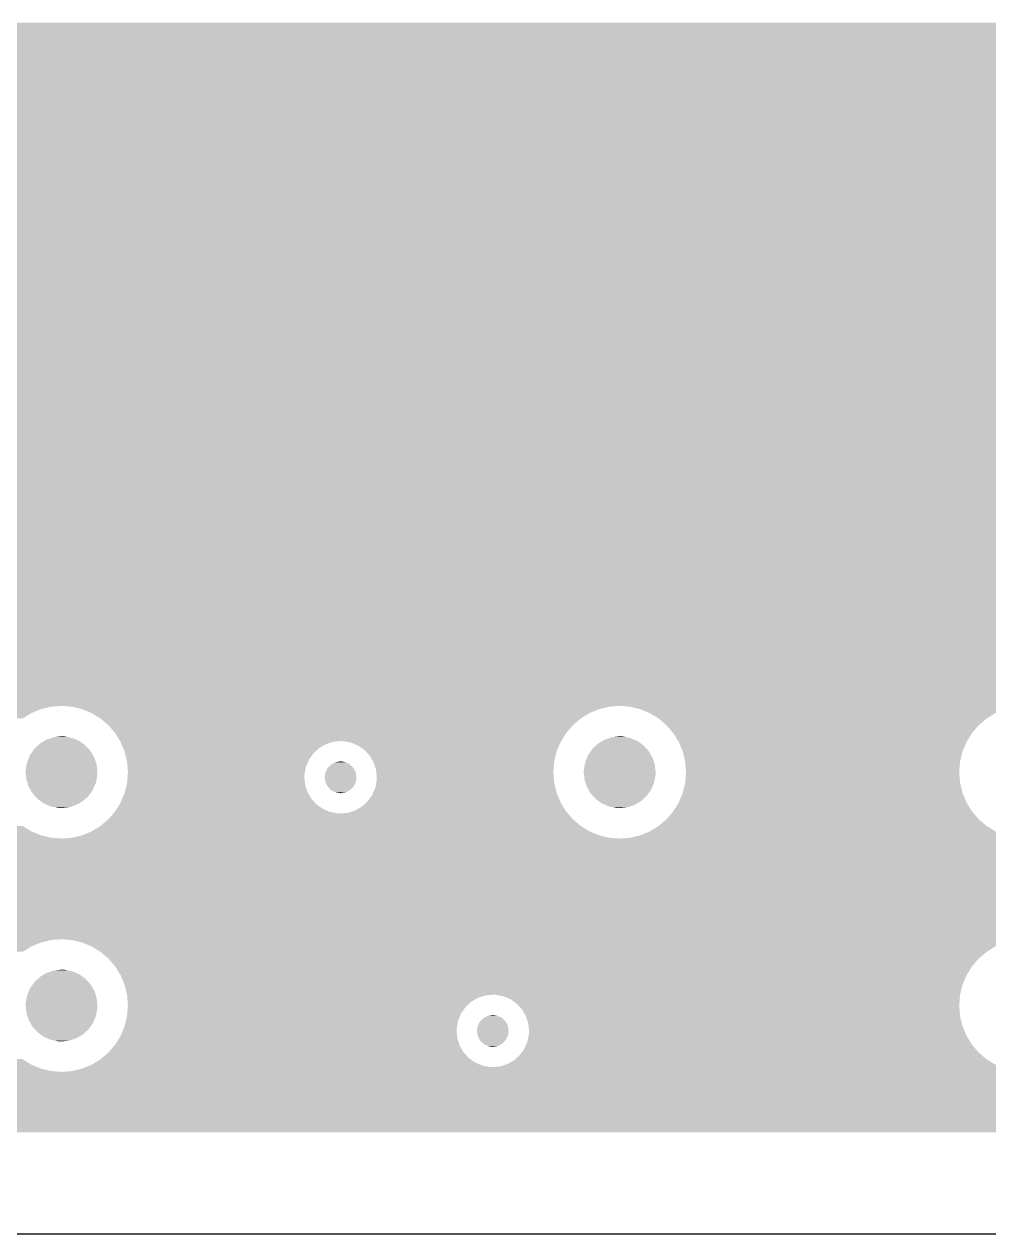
# Model space of a CAD drawing. Extents: x 295 to 953, y 10 to 290.
# Drawn here: x 627.8 to 651.95, y 70 to 100.29 of the extents above; entities that cross this region are included whole.
import ezdxf

# ---------------------------------------------------------------- set-up
doc = ezdxf.new("R2010")
doc.units = 0
doc.header["$LTSCALE"] = 5
doc.header["$MEASUREMENT"] = 0
doc.layers.add('FROMC1', color=7, linetype='CONTINUOUS')

msp = doc.modelspace()

# ---------------------------------------------------------------- linework, layer by layer
at = {"layer": 'FROMC1'}
msp.add_line((586.477, 70), (794.473, 70), dxfattribs=at)
msp.add_line((586.477, 70), (794.473, 70), dxfattribs=at)
for points in [[(583.018, 100.249), (583.018, 100.324), (697.05, 100.249), (696.873, 100.324)], [(583.018, 100.212), (583.018, 100.249), (697.238, 100.212), (697.05, 100.249)], [(583.018, 100.208), (583.018, 100.212), (697.318, 100.208), (697.238, 100.212)], [(583.018, 100.117), (583.018, 100.208), (710.526, 100.117), (710.526, 100.208)], [(583.018, 100.097), (583.018, 100.117), (662.837, 100.097), (663.028, 100.117)], [(583.018, 100.037), (583.018, 100.097), (662.655, 100.037), (662.837, 100.097)], [(583.018, 99.94), (583.018, 100.037), (662.489, 99.94), (662.655, 100.037)], [(583.018, 99.81), (583.018, 99.94), (662.348, 99.81), (662.489, 99.94)], [(583.018, 99.654), (583.018, 99.81), (662.237, 99.654), (662.348, 99.81)], [(583.018, 99.478), (583.018, 99.654), (662.161, 99.478), (662.237, 99.654)], [(583.018, 99.29), (583.018, 99.478), (662.124, 99.29), (662.161, 99.478)], [(583.018, 99.22), (583.018, 99.29), (662.121, 99.22), (662.124, 99.29)], [(606.002, 99.21), (605.878, 99.22), (662.121, 99.21), (662.121, 99.22)], [(606.147, 99.198), (606.002, 99.21), (662.122, 99.198), (662.121, 99.21)], [(606.399, 99.136), (606.147, 99.198), (662.129, 99.136), (662.122, 99.198)], [(606.638, 99.036), (606.399, 99.136), (662.139, 99.036), (662.129, 99.136)], [(606.665, 99.019), (606.638, 99.036), (662.141, 99.019), (662.139, 99.036)], [(606.859, 98.899), (606.665, 99.019), (662.181, 98.899), (662.141, 99.019)], [(606.931, 98.837), (606.859, 98.899), (662.201, 98.837), (662.181, 98.899)], [(607.056, 98.73), (606.931, 98.837), (662.264, 98.73), (662.201, 98.837)], [(607.105, 98.672), (607.056, 98.73), (662.298, 98.672), (662.264, 98.73)], [(607.224, 98.532), (607.105, 98.672), (662.426, 98.532), (662.298, 98.672)], [(607.225, 98.53), (607.224, 98.532), (662.427, 98.53), (662.426, 98.532)], [(607.293, 98.419), (607.225, 98.53), (662.583, 98.419), (662.427, 98.53)], [(607.339, 98.344), (607.293, 98.419), (662.76, 98.344), (662.583, 98.419)], [(607.359, 98.31), (607.339, 98.344), (662.929, 98.31), (662.76, 98.344)], [(607.361, 98.307), (607.359, 98.31), (662.948, 98.307), (662.929, 98.31)], [(607.362, 98.303), (607.361, 98.307), (663.028, 98.303), (662.948, 98.307)], [(607.458, 98.07), (607.362, 98.303), (710.526, 98.07), (710.526, 98.303)], [(607.518, 97.818), (607.458, 98.07), (710.526, 97.818), (710.526, 98.07)], [(607.517, 97.29), (607.539, 97.559), (710.526, 97.29), (710.526, 97.559)], [(607.539, 97.559), (607.518, 97.818), (710.526, 97.559), (710.526, 97.818)], [(607.455, 97.038), (607.517, 97.29), (710.526, 97.038), (710.526, 97.29)], [(607.354, 96.798), (607.455, 97.038), (710.526, 96.798), (710.526, 97.038)], [(607.218, 96.578), (607.354, 96.798), (710.526, 96.578), (710.526, 96.798)], [(606.961, 96.307), (607.048, 96.381), (710.526, 96.307), (710.526, 96.381)], [(607.048, 96.381), (607.218, 96.578), (710.526, 96.381), (710.526, 96.578)], [(606.442, 96), (606.629, 96.077), (670.603, 96), (670.687, 96.077)], [(606.629, 96.077), (606.715, 96.13), (670.687, 96.077), (670.744, 96.13)], [(606.715, 96.13), (606.851, 96.213), (670.744, 96.13), (670.886, 96.213)], [(606.851, 96.213), (606.867, 96.227), (670.886, 96.213), (670.91, 96.227)], [(606.867, 96.227), (606.938, 96.287), (670.91, 96.227), (671.092, 96.287)], [(606.938, 96.287), (606.961, 96.307), (671.092, 96.287), (671.283, 96.307)], [(583.018, 95.844), (583.018, 95.898), (670.492, 95.844), (670.53, 95.898)], [(583.018, 95.668), (583.018, 95.844), (670.416, 95.668), (670.492, 95.844)], [(605.878, 95.898), (606.136, 95.918), (670.53, 95.898), (670.545, 95.918)], [(606.136, 95.918), (606.389, 95.978), (670.545, 95.918), (670.587, 95.978)], [(606.389, 95.978), (606.442, 96), (670.587, 95.978), (670.603, 96)], [(583.018, 95.48), (583.018, 95.668), (670.379, 95.48), (670.416, 95.668)], [(583.018, 95.4), (583.018, 95.48), (670.376, 95.4), (670.379, 95.48)], [(583.018, 95.209), (583.018, 95.4), (670.396, 95.209), (670.376, 95.4)], [(583.018, 95.027), (583.018, 95.209), (670.456, 95.027), (670.396, 95.209)], [(583.018, 94.862), (583.018, 95.027), (670.553, 94.862), (670.456, 95.027)], [(583.018, 94.72), (583.018, 94.862), (670.682, 94.72), (670.553, 94.862)], [(583.018, 94.609), (583.018, 94.72), (670.838, 94.609), (670.682, 94.72)], [(583.018, 94.534), (583.018, 94.609), (671.015, 94.534), (670.838, 94.609)], [(583.018, 94.497), (583.018, 94.534), (671.203, 94.497), (671.015, 94.534)], [(583.018, 94.493), (583.018, 94.497), (671.283, 94.493), (671.203, 94.497)], [(583.018, 94.299), (583.018, 94.493), (710.526, 94.299), (710.526, 94.493)], [(583.018, 94.298), (583.018, 94.299), (710.525, 94.298), (710.526, 94.299)], [(583.018, 94.14), (583.018, 94.298), (710.388, 94.14), (710.525, 94.298)], [(605.897, 94.139), (605.878, 94.14), (710.386, 94.139), (710.388, 94.14)], [(606.147, 94.118), (605.897, 94.139), (710.375, 94.118), (710.386, 94.139)], [(606.399, 94.056), (606.147, 94.118), (710.339, 94.056), (710.375, 94.118)], [(606.638, 93.956), (606.399, 94.056), (710.281, 93.956), (710.339, 94.056)], [(606.639, 93.955), (606.638, 93.956), (710.28, 93.955), (710.281, 93.956)], [(606.859, 93.819), (606.639, 93.955), (710.233, 93.819), (710.28, 93.955)], [(606.934, 93.755), (606.859, 93.819), (710.211, 93.755), (710.233, 93.819)], [(607.056, 93.65), (606.934, 93.755), (710.196, 93.65), (710.211, 93.755)], [(607.145, 93.545), (607.056, 93.65), (710.181, 93.545), (710.196, 93.65)], [(607.187, 93.495), (607.145, 93.545), (710.18, 93.495), (710.181, 93.545)], [(607.224, 93.452), (607.187, 93.495), (710.184, 93.452), (710.18, 93.495)], [(607.326, 93.284), (607.224, 93.452), (710.2, 93.284), (710.184, 93.452)], [(607.359, 93.23), (607.326, 93.284), (710.216, 93.23), (710.2, 93.284)], [(607.421, 93.081), (607.359, 93.23), (710.26, 93.081), (710.216, 93.23)], [(607.458, 92.99), (607.421, 93.081), (710.307, 92.99), (710.26, 93.081)], [(607.481, 92.893), (607.458, 92.99), (710.358, 92.893), (710.307, 92.99)], [(607.518, 92.738), (607.481, 92.893), (710.481, 92.738), (710.358, 92.893)], [(607.519, 92.727), (607.518, 92.738), (710.49, 92.727), (710.481, 92.738)], [(607.522, 92.692), (607.519, 92.727), (710.525, 92.692), (710.49, 92.727)], [(607.522, 92.691), (607.522, 92.692), (710.526, 92.691), (710.525, 92.692)], [(607.539, 92.479), (607.522, 92.691), (710.526, 92.479), (710.526, 92.691)], [(607.517, 92.21), (607.539, 92.479), (710.526, 92.21), (710.526, 92.479)], [(607.455, 91.958), (607.517, 92.21), (710.526, 91.958), (710.526, 92.21)], [(607.354, 91.718), (607.433, 91.906), (710.338, 91.718), (710.525, 91.906)], [(607.433, 91.906), (607.455, 91.958), (710.526, 91.906), (710.526, 91.958)], [(607.433, 91.906), (607.433, 91.906), (710.525, 91.906), (710.526, 91.906)], [(607.048, 91.301), (607.215, 91.494), (659.756, 91.301), (659.949, 91.494)], [(607.215, 91.494), (607.218, 91.498), (659.949, 91.494), (659.953, 91.498)], [(607.218, 91.498), (607.245, 91.541), (659.953, 91.498), (660.001, 91.541)], [(607.245, 91.541), (607.304, 91.637), (660.001, 91.541), (660.148, 91.637)], [(607.304, 91.637), (607.341, 91.697), (660.148, 91.637), (660.313, 91.697)], [(607.341, 91.697), (607.353, 91.717), (660.313, 91.697), (660.488, 91.717)], [(607.354, 91.717), (607.354, 91.718), (710.337, 91.717), (710.338, 91.718)], [(606.851, 91.133), (607.048, 91.301), (659.588, 91.133), (659.756, 91.301)], [(606.223, 90.859), (606.389, 90.898), (659.314, 90.859), (659.353, 90.898)], [(606.389, 90.898), (606.629, 90.997), (659.353, 90.898), (659.452, 90.997)], [(606.629, 90.997), (606.851, 91.133), (659.452, 90.997), (659.588, 91.133)], [(583.018, 90.721), (583.018, 90.818), (659.205, 90.721), (659.281, 90.818)], [(583.018, 90.562), (583.018, 90.721), (659.13, 90.562), (659.205, 90.721)], [(583.018, 90.39), (583.018, 90.562), (659.094, 90.39), (659.13, 90.562)], [(605.878, 90.818), (606.136, 90.838), (659.281, 90.818), (659.297, 90.838)], [(606.136, 90.838), (606.223, 90.859), (659.297, 90.838), (659.314, 90.859)], [(583.018, 90.32), (583.018, 90.39), (659.091, 90.32), (659.094, 90.39)], [(583.018, 89.05), (583.018, 90.32), (659.091, 89.05), (659.091, 90.32)], [(599.551, 89.04), (599.502, 89.05), (659.091, 89.04), (659.091, 89.05)], [(600.374, 88.695), (599.551, 89.04), (659.091, 88.695), (659.091, 89.04)], [(600.397, 88.682), (600.374, 88.695), (659.091, 88.682), (659.091, 88.695)], [(600.442, 88.627), (600.397, 88.682), (659.091, 88.627), (659.091, 88.682)], [(600.684, 88.052), (600.442, 88.627), (659.091, 88.052), (659.091, 88.627)], [(604.052, 88.048), (603.973, 88.052), (659.091, 88.048), (659.091, 88.052)], [(604.241, 88.011), (604.052, 88.048), (659.091, 88.011), (659.091, 88.048)], [(604.417, 87.936), (604.241, 88.011), (659.091, 87.936), (659.091, 88.011)], [(604.573, 87.825), (604.417, 87.936), (659.091, 87.825), (659.091, 87.936)], [(604.702, 87.683), (604.573, 87.825), (659.091, 87.683), (659.091, 87.825)], [(604.799, 87.518), (604.702, 87.683), (659.091, 87.518), (659.091, 87.683)], [(604.859, 87.336), (604.799, 87.518), (659.091, 87.336), (659.091, 87.518)], [(604.879, 87.145), (604.859, 87.336), (659.091, 87.145), (659.091, 87.336)], [(604.839, 86.877), (604.876, 87.065), (659.091, 86.877), (659.091, 87.065)], [(604.876, 87.065), (604.879, 87.145), (659.091, 87.065), (659.091, 87.145)], [(604.652, 86.545), (604.763, 86.701), (659.091, 86.545), (659.091, 86.701)], [(604.763, 86.701), (604.839, 86.877), (659.091, 86.701), (659.091, 86.877)], [(604.163, 86.258), (604.345, 86.318), (659.091, 86.258), (659.091, 86.318)], [(604.345, 86.318), (604.511, 86.415), (659.091, 86.318), (659.091, 86.415)], [(604.511, 86.415), (604.652, 86.545), (659.091, 86.415), (659.091, 86.545)], [(600.798, 83.97), (600.798, 86.238), (659.091, 83.97), (659.091, 86.238)], [(603.973, 86.238), (604.163, 86.258), (659.091, 86.238), (659.091, 86.258)], [(600.798, 83.795), (600.798, 83.97), (659.111, 83.795), (659.091, 83.97)], [(600.798, 83.63), (600.798, 83.795), (659.17, 83.63), (659.111, 83.795)], [(600.798, 83.607), (600.798, 83.63), (659.186, 83.607), (659.17, 83.63)], [(606.592, 83.603), (606.513, 83.607), (659.188, 83.603), (659.186, 83.607)], [(606.781, 83.566), (606.592, 83.603), (659.212, 83.566), (659.188, 83.603)], [(606.957, 83.491), (606.781, 83.566), (659.262, 83.491), (659.212, 83.566)], [(606.967, 83.483), (606.957, 83.491), (659.266, 83.483), (659.262, 83.491)], [(607.04, 83.431), (606.967, 83.483), (659.314, 83.431), (659.266, 83.483)], [(607.113, 83.38), (607.04, 83.431), (659.365, 83.38), (659.314, 83.431)], [(607.242, 83.238), (607.113, 83.38), (659.507, 83.238), (659.365, 83.38)], [(607.254, 83.218), (607.242, 83.238), (659.527, 83.218), (659.507, 83.238)], [(618.826, 83.198), (618.578, 83.218), (628.479, 83.198), (628.738, 83.218)], [(618.847, 83.196), (618.826, 83.198), (628.472, 83.196), (628.479, 83.198)], [(619.086, 83.137), (618.847, 83.196), (628.226, 83.137), (628.472, 83.196)], [(619.099, 83.134), (619.086, 83.137), (628.218, 83.134), (628.226, 83.137)], [(619.327, 83.039), (619.099, 83.134), (627.986, 83.039), (628.218, 83.134)], [(619.338, 83.034), (619.327, 83.039), (627.978, 83.034), (627.986, 83.039)], [(619.549, 82.903), (619.338, 83.034), (627.765, 82.903), (627.978, 83.034)], [(628.986, 83.198), (628.738, 83.218), (642.449, 83.198), (642.708, 83.218)], [(629.007, 83.196), (628.986, 83.198), (642.442, 83.196), (642.449, 83.198)], [(629.246, 83.137), (629.007, 83.196), (642.196, 83.137), (642.442, 83.196)], [(629.259, 83.134), (629.246, 83.137), (642.188, 83.134), (642.196, 83.137)], [(629.487, 83.039), (629.259, 83.134), (641.956, 83.039), (642.188, 83.134)], [(629.498, 83.034), (629.487, 83.039), (641.948, 83.034), (641.956, 83.039)], [(629.709, 82.903), (629.498, 83.034), (641.735, 82.903), (641.948, 83.034)], [(642.956, 83.198), (642.708, 83.218), (652.609, 83.198), (652.868, 83.218)], [(642.977, 83.196), (642.956, 83.198), (652.602, 83.196), (652.609, 83.198)], [(643.216, 83.137), (642.977, 83.196), (652.356, 83.137), (652.602, 83.196)], [(643.229, 83.134), (643.216, 83.137), (652.348, 83.134), (652.356, 83.137)], [(643.457, 83.039), (643.229, 83.134), (652.116, 83.039), (652.348, 83.134)], [(643.468, 83.034), (643.457, 83.039), (652.108, 83.034), (652.116, 83.039)], [(643.679, 82.903), (643.468, 83.034), (651.895, 82.903), (652.108, 83.034)], [(629.719, 82.897), (629.709, 82.903), (641.727, 82.897), (641.735, 82.903)], [(629.907, 82.735), (629.719, 82.897), (641.537, 82.735), (641.727, 82.897)], [(629.916, 82.728), (629.907, 82.735), (641.53, 82.728), (641.537, 82.735)], [(630.077, 82.538), (629.916, 82.728), (641.367, 82.538), (641.53, 82.728)], [(643.689, 82.897), (643.679, 82.903), (651.887, 82.897), (651.895, 82.903)], [(643.877, 82.735), (643.689, 82.897), (651.697, 82.735), (651.887, 82.897)], [(643.886, 82.728), (643.877, 82.735), (651.69, 82.728), (651.697, 82.735)], [(644.047, 82.538), (643.886, 82.728), (651.527, 82.538), (651.69, 82.728)], [(628.366, 82.376), (628.492, 82.417), (629.096, 82.376), (628.999, 82.417)], [(628.492, 82.417), (628.548, 82.436), (628.999, 82.417), (628.902, 82.436)], [(628.548, 82.436), (628.709, 82.453), (628.902, 82.436), (628.811, 82.453)], [(628.709, 82.453), (628.738, 82.456), (628.811, 82.453), (628.738, 82.456)], [(630.084, 82.53), (630.077, 82.538), (641.362, 82.53), (641.367, 82.538)], [(630.202, 82.337), (630.084, 82.53), (641.243, 82.337), (641.362, 82.53)], [(642.336, 82.376), (642.462, 82.417), (643.066, 82.376), (642.969, 82.417)], [(642.462, 82.417), (642.518, 82.436), (642.969, 82.417), (642.872, 82.436)], [(642.518, 82.436), (642.679, 82.453), (642.872, 82.436), (642.781, 82.453)], [(642.679, 82.453), (642.708, 82.456), (642.781, 82.453), (642.708, 82.456)], [(644.054, 82.53), (644.047, 82.538), (651.522, 82.53), (651.527, 82.538)], [(644.183, 82.318), (644.054, 82.53), (651.391, 82.318), (651.522, 82.53)], [(627.952, 81.994), (628.021, 82.093), (629.518, 81.994), (629.46, 82.093)], [(628.021, 82.093), (628.062, 82.15), (629.46, 82.093), (629.407, 82.15)], [(628.062, 82.15), (628.152, 82.233), (629.407, 82.15), (629.33, 82.233)], [(628.152, 82.233), (628.202, 82.279), (629.33, 82.233), (629.265, 82.279)], [(628.202, 82.279), (628.31, 82.343), (629.265, 82.279), (629.174, 82.343)], [(628.31, 82.343), (628.366, 82.376), (629.174, 82.343), (629.096, 82.376)], [(630.214, 82.317), (630.202, 82.337), (635.532, 82.317), (635.723, 82.337)], [(630.219, 82.308), (630.214, 82.317), (635.507, 82.308), (635.532, 82.317)], [(630.24, 82.257), (630.219, 82.308), (635.35, 82.257), (635.507, 82.308)], [(630.28, 82.16), (630.24, 82.257), (635.184, 82.16), (635.35, 82.257)], [(630.318, 82.068), (630.28, 82.16), (635.084, 82.068), (635.184, 82.16)], [(635.802, 82.333), (635.723, 82.337), (641.24, 82.333), (641.243, 82.337)], [(635.882, 82.318), (635.802, 82.333), (641.231, 82.318), (641.24, 82.333)], [(635.991, 82.296), (635.882, 82.318), (641.222, 82.296), (641.231, 82.318)], [(636.167, 82.221), (635.991, 82.296), (641.19, 82.221), (641.222, 82.296)], [(636.323, 82.11), (636.167, 82.221), (641.143, 82.11), (641.19, 82.221)], [(636.352, 82.078), (636.323, 82.11), (641.13, 82.078), (641.143, 82.11)], [(636.452, 81.968), (636.352, 82.078), (641.103, 81.968), (641.13, 82.078)], [(641.922, 81.994), (641.991, 82.093), (643.488, 81.994), (643.43, 82.093)], [(641.991, 82.093), (642.032, 82.15), (643.43, 82.093), (643.377, 82.15)], [(642.032, 82.15), (642.122, 82.233), (643.377, 82.15), (643.3, 82.233)], [(642.122, 82.233), (642.172, 82.279), (643.3, 82.233), (643.235, 82.279)], [(642.172, 82.279), (642.28, 82.343), (643.235, 82.279), (643.144, 82.343)], [(642.28, 82.343), (642.336, 82.376), (643.144, 82.343), (643.066, 82.376)], [(644.189, 82.308), (644.183, 82.318), (651.387, 82.308), (651.391, 82.318)], [(644.284, 82.078), (644.189, 82.308), (651.29, 82.078), (651.387, 82.308)], [(644.288, 82.068), (644.284, 82.078), (651.288, 82.068), (651.29, 82.078)], [(627.864, 81.747), (627.877, 81.818), (629.616, 81.747), (629.593, 81.818)], [(627.877, 81.818), (627.924, 81.928), (629.593, 81.818), (629.557, 81.928)], [(627.924, 81.928), (627.952, 81.994), (629.557, 81.928), (629.518, 81.994)], [(630.327, 82.03), (630.318, 82.068), (635.043, 82.03), (635.084, 82.068)], [(630.364, 81.874), (630.327, 82.03), (634.932, 81.874), (635.043, 82.03)], [(630.378, 81.816), (630.364, 81.874), (634.907, 81.816), (634.932, 81.874)], [(630.388, 81.698), (630.378, 81.816), (634.856, 81.698), (634.907, 81.816)], [(635.497, 81.756), (635.597, 81.809), (635.952, 81.756), (635.844, 81.809)], [(635.597, 81.809), (635.617, 81.812), (635.844, 81.809), (635.838, 81.812)], [(635.617, 81.812), (635.723, 81.829), (635.838, 81.812), (635.723, 81.829)], [(636.535, 81.826), (636.452, 81.968), (641.068, 81.826), (641.103, 81.968)], [(636.549, 81.803), (636.535, 81.826), (641.066, 81.803), (641.068, 81.826)], [(636.609, 81.621), (636.549, 81.803), (641.052, 81.621), (641.066, 81.803)], [(641.834, 81.747), (641.847, 81.818), (643.586, 81.747), (643.563, 81.818)], [(641.847, 81.818), (641.894, 81.928), (643.563, 81.818), (643.527, 81.928)], [(641.894, 81.928), (641.922, 81.994), (643.527, 81.928), (643.488, 81.994)], [(644.346, 81.826), (644.288, 82.068), (651.228, 81.826), (651.288, 82.068)], [(644.348, 81.816), (644.346, 81.826), (651.227, 81.816), (651.228, 81.826)], [(644.369, 81.557), (644.348, 81.816), (651.206, 81.557), (651.227, 81.816)], [(627.838, 81.557), (627.841, 81.631), (629.637, 81.557), (629.629, 81.631)], [(627.846, 81.483), (627.838, 81.557), (629.634, 81.483), (629.637, 81.557)], [(627.841, 81.631), (627.864, 81.747), (629.629, 81.631), (629.616, 81.747)], [(627.859, 81.367), (627.846, 81.483), (629.612, 81.367), (629.634, 81.483)], [(630.399, 81.557), (630.388, 81.698), (634.829, 81.557), (634.856, 81.698)], [(630.388, 81.43), (630.395, 81.51), (634.816, 81.43), (634.819, 81.51)], [(630.395, 81.51), (630.399, 81.557), (634.819, 81.51), (634.829, 81.557)], [(635.324, 81.43), (635.341, 81.545), (636.121, 81.43), (636.103, 81.545)], [(635.341, 81.545), (635.346, 81.555), (636.103, 81.545), (636.101, 81.555)], [(635.346, 81.555), (635.396, 81.659), (636.101, 81.555), (636.047, 81.659)], [(635.396, 81.659), (635.405, 81.668), (636.047, 81.659), (636.043, 81.668)], [(635.405, 81.668), (635.485, 81.75), (636.043, 81.668), (635.958, 81.75)], [(635.485, 81.75), (635.497, 81.756), (635.958, 81.75), (635.952, 81.756)], [(636.616, 81.557), (636.609, 81.621), (641.046, 81.557), (641.052, 81.621)], [(636.629, 81.43), (636.616, 81.557), (641.056, 81.43), (641.046, 81.557)], [(641.808, 81.557), (641.811, 81.631), (643.607, 81.557), (643.599, 81.631)], [(641.816, 81.483), (641.808, 81.557), (643.604, 81.483), (643.607, 81.557)], [(641.811, 81.631), (641.834, 81.747), (643.599, 81.631), (643.586, 81.747)], [(641.829, 81.367), (641.816, 81.483), (643.582, 81.367), (643.604, 81.483)], [(644.348, 81.298), (644.369, 81.557), (651.227, 81.298), (651.206, 81.557)], [(627.882, 81.296), (627.859, 81.367), (629.598, 81.296), (629.612, 81.367)], [(627.919, 81.186), (627.882, 81.296), (629.551, 81.186), (629.598, 81.296)], [(627.957, 81.12), (627.919, 81.186), (629.523, 81.12), (629.551, 81.186)], [(630.32, 81.057), (630.365, 81.239), (634.896, 81.057), (634.836, 81.239)], [(630.365, 81.239), (630.377, 81.288), (634.836, 81.239), (634.831, 81.288)], [(630.377, 81.288), (630.388, 81.43), (634.831, 81.288), (634.816, 81.43)], [(635.342, 81.315), (635.324, 81.43), (636.104, 81.315), (636.121, 81.43)], [(635.344, 81.305), (635.342, 81.315), (636.099, 81.305), (636.104, 81.315)], [(635.398, 81.201), (635.344, 81.305), (636.049, 81.201), (636.099, 81.305)], [(635.402, 81.192), (635.398, 81.201), (636.04, 81.192), (636.049, 81.201)], [(635.487, 81.11), (635.402, 81.192), (635.96, 81.11), (636.04, 81.192)], [(636.589, 81.162), (636.616, 81.298), (641.099, 81.162), (641.067, 81.298)], [(636.616, 81.298), (636.626, 81.35), (641.067, 81.298), (641.063, 81.35)], [(636.626, 81.35), (636.629, 81.43), (641.063, 81.35), (641.056, 81.43)], [(641.852, 81.296), (641.829, 81.367), (643.568, 81.296), (643.582, 81.367)], [(641.889, 81.186), (641.852, 81.296), (643.521, 81.186), (643.568, 81.296)], [(641.927, 81.12), (641.889, 81.186), (643.493, 81.12), (643.521, 81.186)], [(644.287, 81.046), (644.347, 81.288), (651.287, 81.046), (651.229, 81.288)], [(644.347, 81.288), (644.348, 81.298), (651.229, 81.288), (651.227, 81.298)], [(628.015, 81.021), (627.957, 81.12), (629.454, 81.021), (629.523, 81.12)], [(628.068, 80.964), (628.015, 81.021), (629.414, 80.964), (629.454, 81.021)], [(628.145, 80.881), (628.068, 80.964), (629.323, 80.881), (629.414, 80.964)], [(628.21, 80.835), (628.145, 80.881), (629.273, 80.835), (629.323, 80.881)], [(630.214, 80.796), (630.254, 80.892), (635.08, 80.796), (634.993, 80.892)], [(630.254, 80.892), (630.315, 81.036), (634.993, 80.892), (634.909, 81.036)], [(630.315, 81.036), (630.32, 81.057), (634.909, 81.036), (634.896, 81.057)], [(635.493, 81.104), (635.487, 81.11), (635.948, 81.104), (635.96, 81.11)], [(635.601, 81.051), (635.493, 81.104), (635.848, 81.051), (635.948, 81.104)], [(635.608, 81.048), (635.601, 81.051), (635.828, 81.048), (635.848, 81.051)], [(635.723, 81.031), (635.608, 81.048), (635.723, 81.031), (635.828, 81.048)], [(636.402, 80.83), (636.513, 80.986), (641.216, 80.83), (641.152, 80.986)], [(636.513, 80.986), (636.539, 81.046), (641.152, 80.986), (641.127, 81.046)], [(636.539, 81.046), (636.589, 81.162), (641.127, 81.046), (641.099, 81.162)], [(641.985, 81.021), (641.927, 81.12), (643.424, 81.021), (643.493, 81.12)], [(642.038, 80.964), (641.985, 81.021), (643.384, 80.964), (643.424, 81.021)], [(642.115, 80.881), (642.038, 80.964), (643.293, 80.881), (643.384, 80.964)], [(642.18, 80.835), (642.115, 80.881), (643.243, 80.835), (643.293, 80.881)], [(644.188, 80.806), (644.285, 81.036), (651.386, 80.806), (651.291, 81.036)], [(644.285, 81.036), (644.287, 81.046), (651.291, 81.036), (651.287, 81.046)], [(628.301, 80.771), (628.21, 80.835), (629.165, 80.771), (629.273, 80.835)], [(628.379, 80.738), (628.301, 80.771), (629.109, 80.738), (629.165, 80.771)], [(628.476, 80.697), (628.379, 80.738), (628.983, 80.697), (629.109, 80.738)], [(628.573, 80.678), (628.476, 80.697), (628.927, 80.678), (628.983, 80.697)], [(628.664, 80.661), (628.573, 80.678), (628.766, 80.661), (628.927, 80.678)], [(628.738, 80.658), (628.664, 80.661), (628.738, 80.658), (628.766, 80.661)], [(630.036, 80.527), (630.068, 80.564), (635.643, 80.527), (635.455, 80.564)], [(630.068, 80.564), (630.078, 80.576), (635.455, 80.564), (635.427, 80.576)], [(630.078, 80.576), (630.117, 80.639), (635.427, 80.576), (635.278, 80.639)], [(630.117, 80.639), (630.186, 80.75), (635.278, 80.639), (635.122, 80.75)], [(630.186, 80.75), (630.214, 80.796), (635.122, 80.75), (635.08, 80.796)], [(635.913, 80.543), (636.036, 80.584), (641.396, 80.543), (641.361, 80.584)], [(636.036, 80.584), (636.095, 80.603), (641.361, 80.584), (641.349, 80.603)], [(636.095, 80.603), (636.261, 80.7), (641.349, 80.603), (641.29, 80.7)], [(636.261, 80.7), (636.376, 80.806), (641.29, 80.7), (641.226, 80.806)], [(636.376, 80.806), (636.402, 80.83), (641.226, 80.806), (641.216, 80.83)], [(642.271, 80.771), (642.18, 80.835), (643.135, 80.771), (643.243, 80.835)], [(642.349, 80.738), (642.271, 80.771), (643.079, 80.738), (643.135, 80.771)], [(642.446, 80.697), (642.349, 80.738), (642.953, 80.697), (643.079, 80.738)], [(642.543, 80.678), (642.446, 80.697), (642.897, 80.678), (642.953, 80.697)], [(642.634, 80.661), (642.543, 80.678), (642.736, 80.661), (642.897, 80.678)], [(642.708, 80.658), (642.634, 80.661), (642.708, 80.658), (642.736, 80.661)], [(643.885, 80.386), (644.048, 80.576), (651.689, 80.386), (651.528, 80.576)], [(644.048, 80.576), (644.053, 80.584), (651.528, 80.576), (651.521, 80.584)], [(644.053, 80.584), (644.184, 80.796), (651.521, 80.584), (651.392, 80.796)], [(644.184, 80.796), (644.188, 80.806), (651.392, 80.796), (651.386, 80.806)], [(629.718, 80.217), (629.908, 80.379), (641.726, 80.217), (641.538, 80.379)], [(629.908, 80.379), (629.915, 80.386), (641.538, 80.379), (641.529, 80.386)], [(629.915, 80.386), (630.033, 80.523), (641.529, 80.386), (641.413, 80.523)], [(630.033, 80.523), (630.036, 80.527), (635.723, 80.523), (635.643, 80.527)], [(635.723, 80.523), (635.913, 80.543), (641.413, 80.523), (641.396, 80.543)], [(643.688, 80.217), (643.878, 80.379), (651.886, 80.217), (651.698, 80.379)], [(643.878, 80.379), (643.885, 80.386), (651.698, 80.379), (651.689, 80.386)], [(618.843, 79.918), (619.089, 79.976), (628.468, 79.918), (628.229, 79.976)], [(619.089, 79.976), (619.097, 79.98), (628.229, 79.976), (628.216, 79.98)], [(619.097, 79.98), (619.329, 80.075), (628.216, 79.98), (627.988, 80.075)], [(619.329, 80.075), (619.337, 80.08), (627.988, 80.075), (627.977, 80.08)], [(619.337, 80.08), (619.551, 80.211), (627.977, 80.08), (627.766, 80.211)], [(629.003, 79.918), (629.249, 79.976), (642.438, 79.918), (642.199, 79.976)], [(629.249, 79.976), (629.257, 79.98), (642.199, 79.976), (642.186, 79.98)], [(629.257, 79.98), (629.489, 80.075), (642.186, 79.98), (641.958, 80.075)], [(629.489, 80.075), (629.497, 80.08), (641.958, 80.075), (641.947, 80.08)], [(629.497, 80.08), (629.711, 80.211), (641.947, 80.08), (641.736, 80.211)], [(629.711, 80.211), (629.718, 80.217), (641.736, 80.211), (641.726, 80.217)], [(642.973, 79.918), (643.219, 79.976), (652.598, 79.918), (652.359, 79.976)], [(643.219, 79.976), (643.227, 79.98), (652.359, 79.976), (652.346, 79.98)], [(643.227, 79.98), (643.459, 80.075), (652.346, 79.98), (652.118, 80.075)], [(643.459, 80.075), (643.467, 80.08), (652.118, 80.075), (652.107, 80.08)], [(643.467, 80.08), (643.681, 80.211), (652.107, 80.08), (651.896, 80.211)], [(643.681, 80.211), (643.688, 80.217), (651.896, 80.211), (651.886, 80.217)], [(614.361, 79.787), (614.325, 79.896), (662.201, 79.787), (662.165, 79.896)], [(614.384, 79.716), (614.361, 79.787), (662.243, 79.716), (662.201, 79.787)], [(614.394, 79.622), (614.384, 79.716), (662.298, 79.622), (662.243, 79.716)], [(618.578, 79.896), (618.836, 79.916), (628.738, 79.896), (628.489, 79.916)], [(618.836, 79.916), (618.843, 79.918), (628.489, 79.916), (628.468, 79.918)], [(628.738, 79.896), (628.996, 79.916), (642.708, 79.896), (642.459, 79.916)], [(628.996, 79.916), (629.003, 79.918), (642.459, 79.916), (642.438, 79.918)], [(642.708, 79.896), (642.966, 79.916), (652.868, 79.896), (652.619, 79.916)], [(642.966, 79.916), (642.973, 79.918), (652.619, 79.916), (652.598, 79.918)], [(614.371, 79.294), (614.386, 79.369), (662.76, 79.294), (662.583, 79.369)], [(614.386, 79.369), (614.401, 79.445), (662.583, 79.369), (662.477, 79.445)], [(614.404, 79.525), (614.394, 79.622), (662.386, 79.525), (662.298, 79.622)], [(614.401, 79.445), (614.402, 79.48), (662.477, 79.445), (662.427, 79.48)], [(614.402, 79.48), (614.404, 79.525), (662.427, 79.48), (662.386, 79.525)], [(614.223, 78.989), (614.288, 79.081), (686.614, 78.989), (686.536, 79.081)], [(614.288, 79.081), (614.334, 79.187), (686.536, 79.081), (686.446, 79.187)], [(614.334, 79.187), (614.362, 79.253), (686.446, 79.187), (686.406, 79.253)], [(614.362, 79.253), (614.364, 79.257), (663.028, 79.253), (662.948, 79.257)], [(614.364, 79.257), (614.371, 79.294), (662.946, 79.257), (662.76, 79.294)], [(614.364, 79.257), (614.364, 79.257), (662.948, 79.257), (662.946, 79.257)], [(613.87, 78.698), (614.036, 78.795), (687.007, 78.698), (686.851, 78.795)], [(614.036, 78.795), (614.063, 78.82), (686.851, 78.795), (686.811, 78.82)], [(614.063, 78.82), (614.177, 78.925), (686.811, 78.82), (686.689, 78.925)], [(614.177, 78.925), (614.223, 78.989), (686.689, 78.925), (686.614, 78.989)], [(600.798, 78.583), (600.798, 78.618), (687.271, 78.583), (687.187, 78.618)], [(600.798, 78.527), (600.798, 78.583), (687.499, 78.527), (687.271, 78.583)], [(600.798, 78.507), (600.798, 78.527), (662.837, 78.507), (663.028, 78.527)], [(600.798, 78.447), (600.798, 78.507), (662.655, 78.447), (662.837, 78.507)], [(600.798, 78.35), (600.798, 78.447), (662.489, 78.35), (662.655, 78.447)], [(613.498, 78.618), (613.688, 78.638), (687.187, 78.618), (687.138, 78.638)], [(613.688, 78.638), (613.824, 78.683), (687.138, 78.638), (687.032, 78.683)], [(613.824, 78.683), (613.87, 78.698), (687.032, 78.683), (687.007, 78.698)], [(600.798, 78.22), (600.798, 78.35), (662.348, 78.22), (662.489, 78.35)], [(600.798, 78.064), (600.798, 78.22), (662.237, 78.064), (662.348, 78.22)], [(600.798, 77.888), (600.798, 78.064), (662.161, 77.888), (662.237, 78.064)], [(600.798, 77.7), (600.798, 77.888), (662.124, 77.7), (662.161, 77.888)], [(600.798, 77.62), (600.798, 77.7), (662.121, 77.62), (662.124, 77.7)], [(600.798, 77.429), (600.798, 77.62), (662.141, 77.429), (662.121, 77.62)], [(600.798, 77.376), (600.798, 77.429), (662.159, 77.376), (662.141, 77.429)], [(600.798, 77.356), (600.798, 77.376), (628.479, 77.356), (628.738, 77.376)], [(600.798, 77.295), (600.798, 77.356), (628.226, 77.295), (628.479, 77.356)], [(600.798, 77.197), (600.798, 77.295), (627.986, 77.197), (628.226, 77.295)], [(628.986, 77.356), (628.738, 77.376), (652.609, 77.356), (652.868, 77.376)], [(629.007, 77.354), (628.986, 77.356), (652.602, 77.354), (652.609, 77.356)], [(629.246, 77.295), (629.007, 77.354), (652.356, 77.295), (652.602, 77.354)], [(629.259, 77.292), (629.246, 77.295), (652.348, 77.292), (652.356, 77.295)], [(629.487, 77.197), (629.259, 77.292), (652.116, 77.197), (652.348, 77.292)], [(600.798, 77.061), (600.798, 77.197), (627.765, 77.061), (627.986, 77.197)], [(629.498, 77.192), (629.487, 77.197), (652.108, 77.192), (652.116, 77.197)], [(629.709, 77.061), (629.498, 77.192), (651.895, 77.061), (652.108, 77.192)], [(629.719, 77.055), (629.709, 77.061), (651.887, 77.055), (651.895, 77.061)], [(629.907, 76.893), (629.719, 77.055), (651.697, 76.893), (651.887, 77.055)], [(629.916, 76.886), (629.907, 76.893), (651.69, 76.886), (651.697, 76.893)], [(630.077, 76.696), (629.916, 76.886), (651.527, 76.696), (651.69, 76.886)], [(630.084, 76.688), (630.077, 76.696), (651.522, 76.688), (651.527, 76.696)], [(630.213, 76.476), (630.084, 76.688), (651.391, 76.476), (651.522, 76.688)], [(628.062, 76.308), (628.152, 76.391), (629.407, 76.308), (629.33, 76.391)], [(628.152, 76.391), (628.202, 76.437), (629.33, 76.391), (629.265, 76.437)], [(628.202, 76.437), (628.31, 76.501), (629.265, 76.437), (629.174, 76.501)], [(628.31, 76.501), (628.366, 76.534), (629.174, 76.501), (629.096, 76.534)], [(628.366, 76.534), (628.492, 76.575), (629.096, 76.534), (628.999, 76.575)], [(628.492, 76.575), (628.548, 76.594), (628.999, 76.575), (628.902, 76.594)], [(628.548, 76.594), (628.709, 76.611), (628.902, 76.594), (628.811, 76.611)], [(628.709, 76.611), (628.738, 76.614), (628.811, 76.611), (628.738, 76.614)], [(630.219, 76.466), (630.213, 76.476), (651.387, 76.466), (651.391, 76.476)], [(630.314, 76.236), (630.219, 76.466), (651.29, 76.236), (651.387, 76.466)], [(627.877, 75.976), (627.924, 76.086), (629.593, 75.976), (629.557, 76.086)], [(627.924, 76.086), (627.952, 76.152), (629.557, 76.086), (629.518, 76.152)], [(627.952, 76.152), (628.021, 76.251), (629.518, 76.152), (629.46, 76.251)], [(628.021, 76.251), (628.062, 76.308), (629.46, 76.251), (629.407, 76.308)], [(630.318, 76.226), (630.314, 76.236), (651.288, 76.226), (651.29, 76.236)], [(630.375, 75.987), (630.318, 76.226), (651.229, 75.987), (651.288, 76.226)], [(627.838, 75.715), (627.841, 75.789), (629.637, 75.715), (629.629, 75.789)], [(627.841, 75.789), (627.864, 75.905), (629.629, 75.789), (629.616, 75.905)], [(627.864, 75.905), (627.877, 75.976), (629.616, 75.905), (629.593, 75.976)], [(630.378, 75.974), (630.375, 75.987), (639.411, 75.974), (639.533, 75.987)], [(630.379, 75.967), (630.378, 75.974), (639.342, 75.967), (639.411, 75.974)], [(630.384, 75.907), (630.379, 75.967), (639.16, 75.907), (639.342, 75.967)], [(630.391, 75.81), (630.384, 75.907), (638.994, 75.81), (639.16, 75.907)], [(630.399, 75.715), (630.391, 75.81), (638.891, 75.715), (638.994, 75.81)], [(639.593, 75.984), (639.533, 75.987), (651.228, 75.984), (651.229, 75.987)], [(639.612, 75.983), (639.593, 75.984), (651.228, 75.983), (651.228, 75.984)], [(639.801, 75.946), (639.612, 75.983), (651.225, 75.946), (651.228, 75.983)], [(639.977, 75.871), (639.801, 75.946), (651.219, 75.871), (651.225, 75.946)], [(640.133, 75.76), (639.977, 75.871), (651.21, 75.76), (651.219, 75.871)], [(640.174, 75.715), (640.133, 75.76), (651.206, 75.715), (651.21, 75.76)], [(627.846, 75.641), (627.838, 75.715), (629.634, 75.641), (629.637, 75.715)], [(627.859, 75.525), (627.846, 75.641), (629.612, 75.525), (629.634, 75.641)], [(627.882, 75.454), (627.859, 75.525), (629.598, 75.454), (629.612, 75.525)], [(627.919, 75.344), (627.882, 75.454), (629.551, 75.344), (629.598, 75.454)], [(630.353, 75.348), (630.377, 75.446), (638.666, 75.348), (638.708, 75.446)], [(630.377, 75.446), (630.383, 75.524), (638.708, 75.446), (638.742, 75.524)], [(630.383, 75.524), (630.396, 75.68), (638.742, 75.524), (638.853, 75.68)], [(630.396, 75.68), (630.399, 75.715), (638.853, 75.68), (638.891, 75.715)], [(639.307, 75.406), (639.407, 75.459), (639.762, 75.406), (639.654, 75.459)], [(639.407, 75.459), (639.427, 75.462), (639.654, 75.459), (639.648, 75.462)], [(639.427, 75.462), (639.533, 75.479), (639.648, 75.462), (639.533, 75.479)], [(640.262, 75.618), (640.174, 75.715), (651.214, 75.618), (651.206, 75.715)], [(640.357, 75.456), (640.262, 75.618), (651.227, 75.456), (651.214, 75.618)], [(640.359, 75.453), (640.357, 75.456), (651.228, 75.453), (651.227, 75.456)], [(640.419, 75.271), (640.359, 75.453), (651.271, 75.271), (651.228, 75.453)], [(627.957, 75.278), (627.919, 75.344), (629.523, 75.278), (629.551, 75.344)], [(628.015, 75.179), (627.957, 75.278), (629.454, 75.179), (629.523, 75.278)], [(628.068, 75.122), (628.015, 75.179), (629.414, 75.122), (629.454, 75.179)], [(628.145, 75.039), (628.068, 75.122), (629.323, 75.039), (629.414, 75.122)], [(630.267, 75.08), (630.301, 75.16), (638.626, 75.08), (638.629, 75.16)], [(630.301, 75.16), (630.315, 75.194), (638.629, 75.16), (638.636, 75.194)], [(630.315, 75.194), (630.353, 75.348), (638.636, 75.194), (638.666, 75.348)], [(639.134, 75.08), (639.151, 75.195), (639.931, 75.08), (639.913, 75.195)], [(639.151, 75.195), (639.156, 75.205), (639.913, 75.195), (639.911, 75.205)], [(639.156, 75.205), (639.206, 75.309), (639.911, 75.205), (639.857, 75.309)], [(639.206, 75.309), (639.215, 75.318), (639.857, 75.309), (639.853, 75.318)], [(639.215, 75.318), (639.295, 75.4), (639.853, 75.318), (639.768, 75.4)], [(639.295, 75.4), (639.307, 75.406), (639.768, 75.4), (639.762, 75.406)], [(640.426, 75.204), (640.419, 75.271), (651.287, 75.204), (651.271, 75.271)], [(640.439, 75.08), (640.426, 75.204), (651.338, 75.08), (651.287, 75.204)], [(628.21, 74.993), (628.145, 75.039), (629.273, 74.993), (629.323, 75.039)], [(628.301, 74.929), (628.21, 74.993), (629.165, 74.929), (629.273, 74.993)], [(628.379, 74.896), (628.301, 74.929), (629.109, 74.896), (629.165, 74.929)], [(628.476, 74.855), (628.379, 74.896), (628.983, 74.855), (629.109, 74.896)], [(628.573, 74.836), (628.476, 74.855), (628.927, 74.836), (628.983, 74.855)], [(628.664, 74.819), (628.573, 74.836), (628.766, 74.819), (628.927, 74.836)], [(628.738, 74.816), (628.664, 74.819), (628.738, 74.816), (628.766, 74.819)], [(630.078, 74.734), (630.174, 74.889), (638.697, 74.734), (638.646, 74.889)], [(630.174, 74.889), (630.214, 74.954), (638.646, 74.889), (638.639, 74.954)], [(630.214, 74.954), (630.267, 75.08), (638.639, 74.954), (638.626, 75.08)], [(639.152, 74.965), (639.134, 75.08), (639.914, 74.965), (639.931, 75.08)], [(639.154, 74.955), (639.152, 74.965), (639.909, 74.955), (639.914, 74.965)], [(639.208, 74.851), (639.154, 74.955), (639.859, 74.851), (639.909, 74.955)], [(639.212, 74.842), (639.208, 74.851), (639.85, 74.842), (639.859, 74.851)], [(639.297, 74.76), (639.212, 74.842), (639.77, 74.76), (639.85, 74.842)], [(640.369, 74.742), (640.399, 74.812), (651.521, 74.742), (651.478, 74.812)], [(640.399, 74.812), (640.429, 74.964), (651.478, 74.812), (651.386, 74.964)], [(640.429, 74.964), (640.436, 75), (651.386, 74.964), (651.371, 75)], [(640.436, 75), (640.439, 75.08), (651.371, 75), (651.338, 75.08)], [(629.748, 74.4), (629.908, 74.537), (638.932, 74.4), (638.807, 74.537)], [(629.908, 74.537), (629.913, 74.542), (638.807, 74.537), (638.803, 74.542)], [(629.913, 74.542), (630.055, 74.707), (638.803, 74.542), (638.706, 74.707)], [(630.055, 74.707), (630.078, 74.734), (638.706, 74.707), (638.697, 74.734)], [(639.303, 74.754), (639.297, 74.76), (639.758, 74.754), (639.77, 74.76)], [(639.411, 74.701), (639.303, 74.754), (639.658, 74.701), (639.758, 74.754)], [(639.418, 74.698), (639.411, 74.701), (639.638, 74.698), (639.658, 74.701)], [(639.533, 74.681), (639.418, 74.698), (639.533, 74.681), (639.638, 74.698)], [(640.212, 74.48), (640.258, 74.544), (651.764, 74.48), (651.689, 74.544)], [(640.258, 74.544), (640.323, 74.636), (651.689, 74.544), (651.611, 74.636)], [(640.323, 74.636), (640.369, 74.742), (651.611, 74.636), (651.521, 74.742)], [(600.798, 74.238), (600.798, 74.375), (627.977, 74.238), (627.756, 74.375)], [(600.798, 74.138), (600.798, 74.238), (628.216, 74.138), (627.977, 74.238)], [(629.351, 74.177), (629.441, 74.214), (639.453, 74.177), (639.265, 74.214)], [(629.441, 74.214), (629.489, 74.233), (639.265, 74.214), (639.219, 74.233)], [(629.489, 74.233), (629.581, 74.289), (639.219, 74.233), (639.088, 74.289)], [(629.581, 74.289), (629.711, 74.369), (639.088, 74.289), (638.977, 74.369)], [(629.711, 74.369), (629.748, 74.4), (638.977, 74.369), (638.932, 74.4)], [(639.723, 74.193), (639.859, 74.238), (652.213, 74.193), (652.107, 74.238)], [(639.859, 74.238), (639.905, 74.253), (652.107, 74.238), (652.082, 74.253)], [(639.905, 74.253), (640.071, 74.35), (652.082, 74.253), (651.926, 74.35)], [(640.071, 74.35), (640.098, 74.375), (651.926, 74.35), (651.886, 74.375)], [(640.098, 74.375), (640.212, 74.48), (651.886, 74.375), (651.764, 74.48)], [(600.798, 74.076), (600.798, 74.138), (628.468, 74.076), (628.216, 74.138)], [(600.798, 74.054), (600.798, 74.076), (628.738, 74.054), (628.468, 74.076)], [(600.798, 74.047), (600.798, 74.054), (741.709, 74.047), (741.705, 74.054)], [(600.798, 73.998), (600.798, 74.047), (741.739, 73.998), (741.709, 74.047)], [(600.798, 73.98), (600.798, 73.998), (741.751, 73.98), (741.739, 73.998)], [(600.798, 73.938), (600.798, 73.98), (744.194, 73.938), (744.17, 73.98)], [(600.798, 73.794), (600.798, 73.938), (741.938, 73.794), (742.082, 73.938)], [(600.798, 73.938), (600.798, 73.938), (742.082, 73.938), (742.083, 73.938)], [(628.738, 74.054), (628.996, 74.074), (652.868, 74.054), (652.619, 74.074)], [(628.996, 74.074), (629.003, 74.076), (652.619, 74.074), (652.598, 74.076)], [(629.003, 74.076), (629.249, 74.134), (652.598, 74.076), (652.359, 74.134)], [(629.249, 74.134), (629.257, 74.138), (652.359, 74.134), (652.346, 74.138)], [(629.257, 74.138), (629.343, 74.173), (652.346, 74.138), (652.262, 74.173)], [(629.343, 74.173), (629.351, 74.177), (639.533, 74.173), (639.453, 74.177)], [(639.533, 74.173), (639.723, 74.193), (652.262, 74.173), (652.213, 74.193)], [(600.798, 73.762), (600.798, 73.794), (741.986, 73.762), (741.938, 73.794)], [(600.798, 73.734), (600.798, 73.762), (742.035, 73.734), (741.986, 73.762)], [(600.798, 73.71), (600.798, 73.734), (742.087, 73.71), (742.035, 73.734)], [(600.798, 73.689), (600.798, 73.71), (742.14, 73.689), (742.087, 73.71)], [(600.798, 73.672), (600.798, 73.689), (742.194, 73.672), (742.14, 73.689)], [(600.798, 73.66), (600.798, 73.672), (742.25, 73.66), (742.194, 73.672)], [(600.798, 73.651), (600.798, 73.66), (742.306, 73.651), (742.25, 73.66)], [(600.798, 73.646), (600.798, 73.651), (742.363, 73.646), (742.306, 73.651)], [(600.798, 73.645), (600.798, 73.646), (742.42, 73.645), (742.363, 73.646)], [(600.798, 73.579), (600.798, 73.645), (744.675, 73.579), (744.52, 73.645)], [(600.798, 73.542), (600.798, 73.579), (744.863, 73.542), (744.675, 73.579)], [(600.798, 73.538), (600.798, 73.542), (744.943, 73.538), (744.863, 73.542)], [(600.798, 72.54), (600.798, 73.538), (779.868, 72.54), (779.868, 73.538)], [(600.798, 72.54), (600.798, 72.54), (779.867, 72.54), (779.868, 72.54)]]:
    msp.add_solid(points, dxfattribs=at)

doc.saveas('drawing.dxf')
